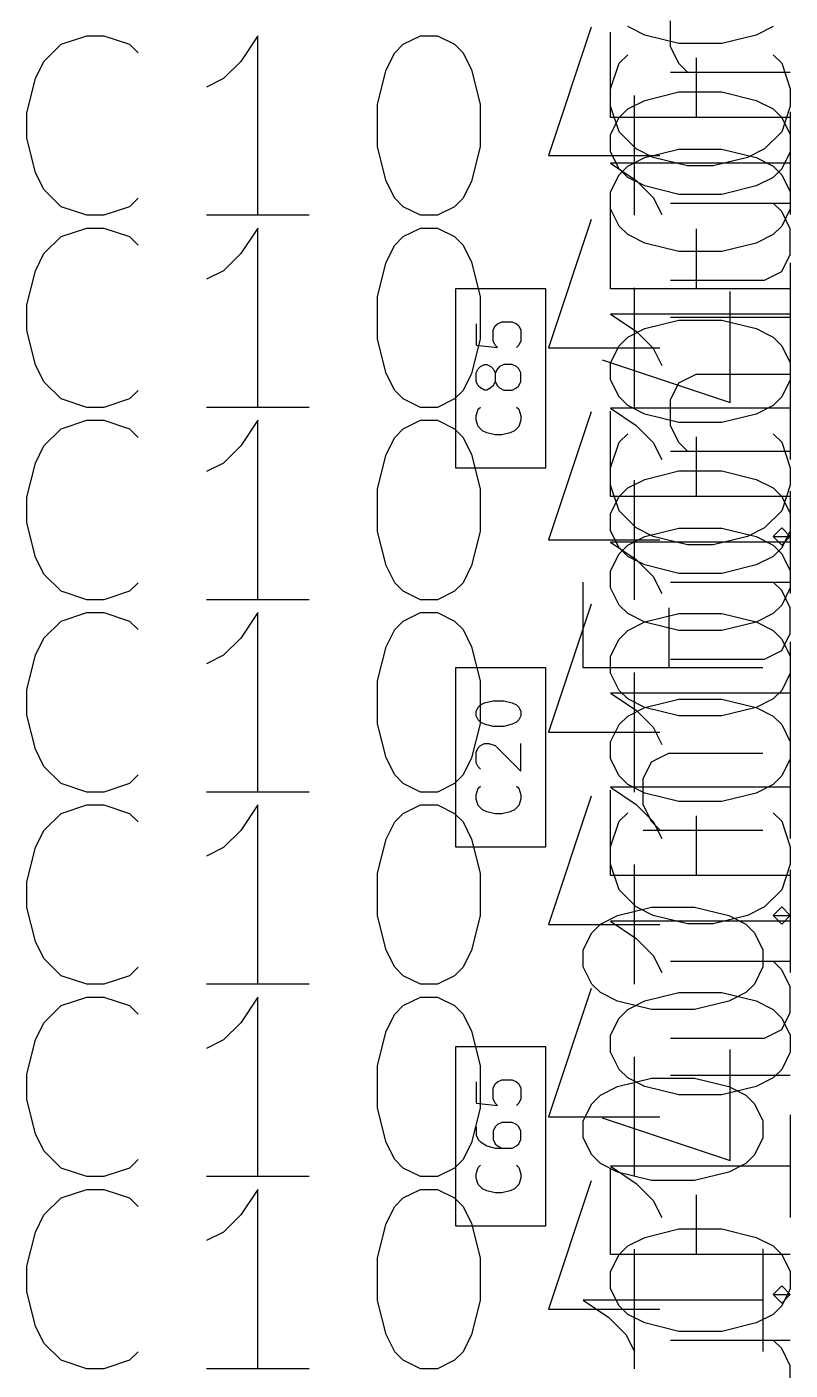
# Model space of a CAD drawing. Extents: x 34 to 373, y -124 to -1.
# Drawn here: x 313.03 to 317.28, y -45.24 to -37.75 of the extents above; entities that cross this region are included whole.
import ezdxf

# ---------------------------------------------------------------- set-up
doc = ezdxf.new("R2010")
doc.units = 0
doc.layers.add('BLACK', color=7, linetype='CONTINUOUS')

msp = doc.modelspace()

# ---------------------------------------------------------------- linework, layer by layer
at = {"layer": 'BLACK', "linetype": 'CONTINUOUS'}
for p, q in [((316.176, -37.7568), (315.938, -38.471)), ((316.283, -38.2605), (316.283, -37.7843)), ((316.474, -37.8005), (316.379, -37.7529)), ((316.617, -37.8643), (316.617, -37.7214)), ((317.188, -37.7529), (317.093, -37.8005)), ((313.128, -37.9472), (313.224, -37.852)), ((313.224, -37.852), (313.366, -37.8044)), ((313.366, -37.8044), (313.462, -37.8044)), ((313.462, -37.8044), (313.605, -37.852)), ((313.605, -37.852), (313.652, -37.8996)), ((314.319, -37.8044), (314.224, -37.9472)), ((314.319, -38.8044), (314.319, -37.8044)), ((315.081, -37.8996), (315.128, -37.852)), ((315.128, -37.852), (315.224, -37.8044)), ((315.224, -37.8044), (315.319, -37.8044)), ((315.319, -37.8044), (315.414, -37.852)), ((315.414, -37.852), (315.462, -37.8996)), ((316.664, -37.8481), (316.474, -37.8005)), ((316.664, -37.9595), (316.617, -37.8643)), ((316.902, -37.8481), (316.664, -37.8481)), ((317.093, -37.8005), (316.902, -37.8481)), ((315.033, -37.9949), (315.081, -37.8996)), ((315.462, -37.8996), (315.509, -37.9949)), ((316.331, -37.9579), (316.379, -37.9103)), ((316.76, -37.9272), (316.76, -38.2605)), ((317.188, -37.9103), (317.236, -37.9579)), ((313.081, -38.0425), (313.128, -37.9472)), ((314.224, -37.9472), (314.128, -38.0425)), ((314.985, -38.1853), (315.033, -37.9949)), ((315.509, -37.9949), (315.557, -38.1853)), ((316.283, -38.1007), (316.331, -37.9579)), ((316.617, -38.0071), (317.283, -38.0071)), ((316.712, -38.0071), (316.664, -37.9595)), ((317.236, -37.9579), (317.283, -38.1007)), ((313.033, -38.233), (313.081, -38.0425)), ((314.128, -38.0425), (314.033, -38.0901)), ((316.283, -38.196), (316.283, -38.1007)), ((316.414, -38.1377), (316.414, -38.8044)), ((316.474, -38.1645), (316.664, -38.1169)), ((316.664, -38.1169), (316.902, -38.1169)), ((316.902, -38.1169), (317.093, -38.1645)), ((317.283, -38.1007), (317.283, -38.196)), ((313.033, -38.3758), (313.033, -38.233)), ((314.985, -38.4234), (314.985, -38.1853)), ((315.557, -38.1853), (315.557, -38.4234)), ((316.331, -38.3388), (316.283, -38.196)), ((316.331, -38.2598), (316.379, -38.2121)), ((316.379, -38.2121), (316.474, -38.1645)), ((317.093, -38.1645), (317.188, -38.2121)), ((317.188, -38.2121), (317.236, -38.2598)), ((317.283, -38.196), (317.236, -38.3388)), ((317.283, -38.2291), (317.283, -38.8005)), ((316.283, -38.355), (316.331, -38.2598)), ((317.283, -38.2605), (316.283, -38.2605)), ((317.236, -38.2598), (317.283, -38.355)), ((313.081, -38.5663), (313.033, -38.3758)), ((316.283, -38.4502), (316.283, -38.355)), ((316.426, -38.4341), (316.331, -38.3388)), ((317.236, -38.3388), (317.141, -38.4341)), ((317.283, -38.355), (317.283, -38.4502)), ((315.033, -38.6139), (314.985, -38.4234)), ((315.557, -38.4234), (315.509, -38.6139)), ((316.331, -38.5455), (316.283, -38.4502)), ((316.521, -38.4817), (316.426, -38.4341)), ((316.474, -38.4833), (316.664, -38.4357)), ((316.664, -38.4357), (316.902, -38.4357)), ((316.902, -38.4357), (317.093, -38.4833)), ((317.141, -38.4341), (317.045, -38.4817)), ((317.283, -38.4502), (317.236, -38.5455)), ((315.938, -38.471), (316.557, -38.471)), ((317.283, -38.5148), (316.283, -38.5148)), ((316.283, -38.5148), (316.426, -38.61)), ((316.331, -38.5786), (316.379, -38.5309)), ((316.379, -38.5309), (316.474, -38.4833)), ((316.712, -38.5293), (316.521, -38.4817)), ((316.855, -38.5293), (316.712, -38.5293)), ((317.045, -38.4817), (316.855, -38.5293)), ((317.093, -38.4833), (317.188, -38.5309)), ((317.188, -38.5309), (317.236, -38.5786)), ((313.128, -38.6615), (313.081, -38.5663)), ((316.283, -38.6738), (316.331, -38.5786)), ((316.379, -38.5931), (316.331, -38.5455)), ((316.474, -38.6407), (316.379, -38.5931)), ((316.426, -38.61), (316.521, -38.7053)), ((317.188, -38.5931), (317.093, -38.6407)), ((317.236, -38.5455), (317.188, -38.5931)), ((317.236, -38.5786), (317.283, -38.6738)), ((313.224, -38.7568), (313.128, -38.6615)), ((315.081, -38.7091), (315.033, -38.6139)), ((315.509, -38.6139), (315.462, -38.7091)), ((316.283, -38.769), (316.283, -38.6738)), ((316.664, -38.6883), (316.474, -38.6407)), ((317.093, -38.6407), (316.902, -38.6883)), ((317.283, -38.6738), (317.283, -38.769)), ((313.366, -38.8044), (313.224, -38.7568)), ((313.605, -38.7568), (313.462, -38.8044)), ((313.652, -38.7091), (313.605, -38.7568)), ((315.128, -38.7568), (315.081, -38.7091)), ((315.224, -38.8044), (315.128, -38.7568)), ((315.414, -38.7568), (315.319, -38.8044)), ((315.462, -38.7091), (315.414, -38.7568)), ((316.283, -39.2137), (316.283, -38.7375)), ((316.521, -38.7053), (316.569, -38.8005)), ((316.617, -38.7367), (317.283, -38.7367)), ((316.902, -38.6883), (316.664, -38.6883)), ((317.236, -38.7843), (317.188, -38.7367)), ((313.462, -38.8044), (313.366, -38.8044)), ((314.605, -38.8044), (314.033, -38.8044)), ((315.319, -38.8044), (315.224, -38.8044)), ((316.176, -38.8279), (315.938, -39.5421)), ((316.331, -38.8643), (316.283, -38.769)), ((317.283, -38.769), (317.236, -38.8643)), ((317.283, -38.8796), (317.236, -38.7843)), ((313.224, -38.9231), (313.366, -38.8755)), ((313.366, -38.8755), (313.462, -38.8755)), ((313.462, -38.8755), (313.605, -38.9231)), ((314.319, -38.8755), (314.224, -39.0183)), ((314.319, -39.8755), (314.319, -38.8755)), ((315.128, -38.9231), (315.224, -38.8755)), ((315.224, -38.8755), (315.319, -38.8755)), ((315.319, -38.8755), (315.414, -38.9231)), ((316.379, -38.9119), (316.331, -38.8643)), ((316.474, -38.9595), (316.379, -38.9119)), ((316.76, -38.8803), (316.76, -39.2137)), ((317.188, -38.9119), (317.093, -38.9595)), ((317.236, -38.8643), (317.188, -38.9119)), ((317.283, -39.0224), (317.283, -38.8796)), ((313.128, -39.0183), (313.224, -38.9231)), ((313.605, -38.9231), (313.652, -38.9707)), ((315.033, -39.066), (315.081, -38.9707)), ((315.081, -38.9707), (315.128, -38.9231)), ((315.414, -38.9231), (315.462, -38.9707)), ((315.462, -38.9707), (315.509, -39.066)), ((316.664, -39.0071), (316.474, -38.9595)), ((317.093, -38.9595), (316.902, -39.0071)), ((313.081, -39.1136), (313.128, -39.0183)), ((314.224, -39.0183), (314.128, -39.1136)), ((316.902, -39.0071), (316.664, -39.0071)), ((317.236, -39.1177), (317.283, -39.0224)), ((313.033, -39.3041), (313.081, -39.1136)), ((314.128, -39.1136), (314.033, -39.1612)), ((314.985, -39.2564), (315.033, -39.066)), ((315.509, -39.066), (315.557, -39.2564)), ((317.141, -39.1653), (317.236, -39.1177)), ((317.283, -39.0693), (317.283, -39.6407)), ((316.414, -39.2088), (316.414, -39.8755)), ((316.617, -39.1653), (317.141, -39.1653)), ((314.985, -39.4945), (314.985, -39.2564)), ((315.421, -39.2129), (315.921, -39.2129)), ((315.421, -40.2129), (315.421, -39.2129)), ((315.557, -39.2564), (315.557, -39.4945)), ((315.921, -39.2129), (315.921, -40.2129)), ((317.283, -39.2137), (316.283, -39.2137)), ((316.95, -39.8473), (316.95, -39.2283)), ((313.033, -39.4469), (313.033, -39.3041)), ((317.283, -39.355), (316.283, -39.355)), ((316.283, -39.355), (316.426, -39.4502)), ((315.534, -39.4093), (315.534, -39.5284)), ((315.629, -39.445), (315.641, -39.4212)), ((315.641, -39.4212), (315.653, -39.4093)), ((315.653, -39.4093), (315.677, -39.3974)), ((315.677, -39.3974), (315.736, -39.3974)), ((315.736, -39.3974), (315.76, -39.4093)), ((315.76, -39.4093), (315.772, -39.4212)), ((315.772, -39.4212), (315.784, -39.445)), ((316.379, -39.4833), (316.474, -39.4357)), ((316.474, -39.4357), (316.664, -39.3881)), ((316.617, -39.3712), (317.283, -39.3712)), ((316.664, -39.3881), (316.902, -39.3881)), ((316.902, -39.3881), (317.093, -39.4357)), ((317.093, -39.4357), (317.188, -39.4833)), ((313.081, -39.6374), (313.033, -39.4469)), ((315.033, -39.685), (314.985, -39.4945)), ((315.557, -39.4945), (315.509, -39.685)), ((315.629, -39.5046), (315.629, -39.445)), ((315.641, -39.5284), (315.629, -39.5046)), ((315.784, -39.5046), (315.772, -39.5284)), ((315.784, -39.445), (315.784, -39.5046)), ((316.331, -39.5309), (316.379, -39.4833)), ((316.426, -39.4502), (316.521, -39.5455)), ((317.188, -39.4833), (317.236, -39.5309)), ((315.534, -39.5284), (315.653, -39.5403)), ((315.653, -39.5403), (315.641, -39.5284)), ((315.772, -39.5284), (315.76, -39.5403)), ((315.938, -39.5421), (316.557, -39.5421)), ((316.283, -39.6262), (316.331, -39.5309)), ((316.521, -39.5455), (316.569, -39.6407)), ((317.236, -39.5309), (317.283, -39.6262)), ((313.128, -39.7326), (313.081, -39.6374)), ((315.534, -39.6831), (315.546, -39.6593)), ((315.546, -39.6593), (315.558, -39.6474)), ((315.558, -39.6474), (315.582, -39.6355)), ((315.582, -39.6355), (315.594, -39.6355)), ((315.594, -39.6355), (315.617, -39.6474)), ((315.617, -39.6474), (315.629, -39.6593)), ((315.629, -39.6593), (315.641, -39.6831)), ((315.653, -39.6593), (315.641, -39.6831)), ((315.665, -39.6474), (315.653, -39.6593)), ((315.689, -39.6355), (315.665, -39.6474)), ((315.736, -39.6355), (315.689, -39.6355)), ((315.76, -39.6474), (315.736, -39.6355)), ((315.772, -39.6593), (315.76, -39.6474)), ((315.784, -39.6831), (315.772, -39.6593)), ((316.236, -39.6092), (316.95, -39.8473)), ((316.283, -39.7214), (316.283, -39.6262)), ((317.283, -39.5939), (317.283, -40.1653)), ((317.283, -39.6262), (317.283, -39.7214)), ((313.224, -39.8279), (313.128, -39.7326)), ((315.081, -39.7802), (315.033, -39.685)), ((315.509, -39.685), (315.462, -39.7802)), ((315.534, -39.7308), (315.534, -39.6831)), ((315.546, -39.7546), (315.534, -39.7308)), ((315.641, -39.7308), (315.629, -39.7546)), ((315.641, -39.6831), (315.641, -39.7308)), ((315.641, -39.7308), (315.653, -39.7546)), ((315.772, -39.7546), (315.784, -39.7308)), ((315.784, -39.7308), (315.784, -39.6831)), ((316.331, -39.8167), (316.283, -39.7214)), ((316.664, -39.7375), (316.76, -39.6899)), ((316.76, -39.6899), (317.283, -39.6899)), ((317.283, -39.7214), (317.236, -39.8167)), ((313.652, -39.7802), (313.605, -39.8279)), ((315.128, -39.8279), (315.081, -39.7802)), ((315.462, -39.7802), (315.414, -39.8279)), ((315.558, -39.7665), (315.546, -39.7546)), ((315.582, -39.7784), (315.558, -39.7665)), ((315.594, -39.7784), (315.582, -39.7784)), ((315.617, -39.7665), (315.594, -39.7784)), ((315.629, -39.7546), (315.617, -39.7665)), ((315.653, -39.7546), (315.665, -39.7665)), ((315.665, -39.7665), (315.689, -39.7784)), ((315.689, -39.7784), (315.736, -39.7784)), ((315.736, -39.7784), (315.76, -39.7665)), ((315.76, -39.7665), (315.772, -39.7546)), ((316.617, -39.8327), (316.664, -39.7375)), ((313.366, -39.8755), (313.224, -39.8279)), ((313.462, -39.8755), (313.366, -39.8755)), ((313.605, -39.8279), (313.462, -39.8755)), ((314.605, -39.8755), (314.033, -39.8755)), ((315.224, -39.8755), (315.128, -39.8279)), ((315.319, -39.8755), (315.224, -39.8755)), ((315.414, -39.8279), (315.319, -39.8755)), ((315.546, -39.8855), (315.558, -39.8736)), ((315.76, -39.8736), (315.772, -39.8855)), ((317.283, -39.8796), (316.283, -39.8796)), ((316.283, -39.8796), (316.426, -39.9748)), ((316.379, -39.8643), (316.331, -39.8167)), ((316.474, -39.9119), (316.379, -39.8643)), ((316.617, -39.9756), (316.617, -39.8327)), ((317.188, -39.8643), (317.093, -39.9119)), ((317.236, -39.8167), (317.188, -39.8643)), ((313.224, -39.9942), (313.366, -39.9466)), ((313.366, -39.9466), (313.462, -39.9466)), ((313.462, -39.9466), (313.605, -39.9942)), ((314.319, -39.9466), (314.224, -40.0894)), ((314.319, -40.9466), (314.319, -39.9466)), ((315.128, -39.9942), (315.224, -39.9466)), ((315.224, -39.9466), (315.319, -39.9466)), ((315.319, -39.9466), (315.414, -39.9942)), ((315.534, -39.9212), (315.546, -39.8855)), ((315.534, -39.945), (315.534, -39.9212)), ((315.546, -39.9808), (315.534, -39.945)), ((315.772, -39.8855), (315.784, -39.9212)), ((315.784, -39.945), (315.772, -39.9808)), ((315.784, -39.9212), (315.784, -39.945)), ((316.176, -39.899), (315.938, -40.6132)), ((316.283, -40.3719), (316.283, -39.8957)), ((316.664, -39.9595), (316.474, -39.9119)), ((316.902, -39.9595), (316.664, -39.9595)), ((317.093, -39.9119), (316.902, -39.9595)), ((313.128, -40.0894), (313.224, -39.9942)), ((313.605, -39.9942), (313.652, -40.0418)), ((315.081, -40.0418), (315.128, -39.9942)), ((315.414, -39.9942), (315.462, -40.0418)), ((315.57, -40.0046), (315.546, -39.9808)), ((315.594, -40.0165), (315.57, -40.0046)), ((315.641, -40.0284), (315.594, -40.0165)), ((315.677, -40.0284), (315.641, -40.0284)), ((315.725, -40.0165), (315.677, -40.0284)), ((315.748, -40.0046), (315.725, -40.0165)), ((315.772, -39.9808), (315.748, -40.0046)), ((316.331, -40.0693), (316.379, -40.0217)), ((316.426, -39.9748), (316.521, -40.07)), ((316.664, -40.0708), (316.617, -39.9756)), ((317.188, -40.0217), (317.236, -40.0693)), ((313.081, -40.1847), (313.128, -40.0894)), ((314.224, -40.0894), (314.128, -40.1847)), ((315.033, -40.1371), (315.081, -40.0418)), ((315.462, -40.0418), (315.509, -40.1371)), ((316.283, -40.2121), (316.331, -40.0693)), ((316.521, -40.07), (316.569, -40.1653)), ((316.712, -40.1184), (316.664, -40.0708)), ((316.76, -40.0386), (316.76, -40.3719)), ((317.236, -40.0693), (317.283, -40.2121)), ((313.033, -40.3752), (313.081, -40.1847)), ((314.128, -40.1847), (314.033, -40.2323)), ((314.985, -40.3275), (315.033, -40.1371)), ((315.509, -40.1371), (315.557, -40.3275)), ((316.617, -40.1184), (317.283, -40.1184)), ((315.921, -40.2129), (315.421, -40.2129)), ((316.283, -40.3074), (316.283, -40.2121)), ((316.474, -40.2759), (316.664, -40.2283)), ((316.664, -40.2283), (316.902, -40.2283)), ((316.902, -40.2283), (317.093, -40.2759)), ((317.283, -40.2121), (317.283, -40.3074)), ((314.985, -40.5656), (314.985, -40.3275)), ((315.557, -40.3275), (315.557, -40.5656)), ((316.331, -40.4502), (316.283, -40.3074)), ((316.331, -40.3712), (316.379, -40.3235)), ((316.379, -40.3235), (316.474, -40.2759)), ((316.414, -40.2799), (316.414, -40.9466)), ((317.093, -40.2759), (317.188, -40.3235)), ((317.188, -40.3235), (317.236, -40.3712)), ((317.283, -40.3074), (317.236, -40.4502)), ((313.033, -40.518), (313.033, -40.3752)), ((316.283, -40.4664), (316.331, -40.3712)), ((317.283, -40.3719), (316.283, -40.3719)), ((317.236, -40.3712), (317.283, -40.4664)), ((317.283, -40.3405), (317.283, -40.9119)), ((316.283, -40.5616), (316.283, -40.4664)), ((316.426, -40.5455), (316.331, -40.4502)), ((317.236, -40.4502), (317.141, -40.5455)), ((317.283, -40.4664), (317.283, -40.5616)), ((313.081, -40.7085), (313.033, -40.518)), ((316.521, -40.5931), (316.426, -40.5455)), ((316.474, -40.5946), (316.664, -40.547)), ((316.664, -40.547), (316.902, -40.547)), ((316.902, -40.547), (317.093, -40.5946)), ((317.141, -40.5455), (317.045, -40.5931)), ((317.188, -40.5939), (317.236, -40.5462)), ((317.236, -40.5462), (317.283, -40.5939)), ((315.033, -40.7561), (314.985, -40.5656)), ((315.557, -40.5656), (315.509, -40.7561)), ((315.938, -40.6132), (316.557, -40.6132)), ((316.331, -40.6569), (316.283, -40.5616)), ((317.283, -40.6262), (316.283, -40.6262)), ((316.283, -40.6262), (316.426, -40.7214)), ((316.379, -40.6422), (316.474, -40.5946)), ((316.712, -40.6407), (316.521, -40.5931)), ((317.045, -40.5931), (316.855, -40.6407)), ((317.093, -40.5946), (317.188, -40.6422)), ((317.236, -40.6415), (317.188, -40.5939)), ((317.188, -40.5939), (317.283, -40.5939)), ((317.283, -40.5616), (317.236, -40.6569)), ((317.283, -40.5939), (317.236, -40.6415)), ((313.128, -40.8037), (313.081, -40.7085)), ((316.283, -40.7851), (316.331, -40.6899)), ((316.331, -40.6899), (316.379, -40.6422)), ((316.379, -40.7045), (316.331, -40.6569)), ((316.474, -40.7521), (316.379, -40.7045)), ((316.855, -40.6407), (316.712, -40.6407)), ((317.188, -40.7045), (317.093, -40.7521)), ((317.188, -40.6422), (317.236, -40.6899)), ((317.236, -40.6569), (317.188, -40.7045)), ((317.236, -40.6899), (317.283, -40.7851)), ((315.081, -40.8513), (315.033, -40.7561)), ((315.509, -40.7561), (315.462, -40.8513)), ((316.426, -40.7214), (316.521, -40.8167)), ((316.664, -40.7997), (316.474, -40.7521)), ((317.093, -40.7521), (316.902, -40.7997)), ((313.224, -40.899), (313.128, -40.8037)), ((313.652, -40.8513), (313.605, -40.899)), ((315.128, -40.899), (315.081, -40.8513)), ((315.462, -40.8513), (315.414, -40.899)), ((316.131, -41.3251), (316.131, -40.8489)), ((316.283, -40.8803), (316.283, -40.7851)), ((316.521, -40.8167), (316.569, -40.9119)), ((316.617, -40.8481), (317.283, -40.8481)), ((316.902, -40.7997), (316.664, -40.7997)), ((317.236, -40.8957), (317.188, -40.8481)), ((317.283, -40.7851), (317.283, -40.8803)), ((313.366, -40.9466), (313.224, -40.899)), ((313.605, -40.899), (313.462, -40.9466)), ((315.224, -40.9466), (315.128, -40.899)), ((315.414, -40.899), (315.319, -40.9466)), ((316.331, -40.9756), (316.283, -40.8803)), ((317.283, -40.8803), (317.236, -40.9756)), ((317.283, -40.991), (317.236, -40.8957)), ((313.462, -40.9466), (313.366, -40.9466)), ((314.605, -40.9466), (314.033, -40.9466)), ((315.319, -40.9466), (315.224, -40.9466)), ((316.176, -40.9701), (315.938, -41.6843)), ((316.379, -41.0232), (316.331, -40.9756)), ((316.608, -40.9917), (316.608, -41.3251)), ((317.236, -40.9756), (317.188, -41.0232)), ((317.283, -41.1338), (317.283, -40.991)), ((313.128, -41.1605), (313.224, -41.0653)), ((313.224, -41.0653), (313.366, -41.0177)), ((313.366, -41.0177), (313.462, -41.0177)), ((313.462, -41.0177), (313.605, -41.0653)), ((313.605, -41.0653), (313.652, -41.1129)), ((314.319, -41.0177), (314.224, -41.1605)), ((314.319, -42.0177), (314.319, -41.0177)), ((315.081, -41.1129), (315.128, -41.0653)), ((315.128, -41.0653), (315.224, -41.0177)), ((315.224, -41.0177), (315.319, -41.0177)), ((315.319, -41.0177), (315.414, -41.0653)), ((315.414, -41.0653), (315.462, -41.1129)), ((316.474, -41.0708), (316.379, -41.0232)), ((316.379, -41.1177), (316.474, -41.07)), ((316.474, -41.07), (316.664, -41.0224)), ((316.664, -41.1184), (316.474, -41.0708)), ((316.664, -41.0224), (316.902, -41.0224)), ((316.902, -41.0224), (317.093, -41.07)), ((317.093, -41.0708), (316.902, -41.1184)), ((317.188, -41.0232), (317.093, -41.0708)), ((317.093, -41.07), (317.188, -41.1177)), ((315.033, -41.2082), (315.081, -41.1129)), ((315.462, -41.1129), (315.509, -41.2082)), ((316.331, -41.1653), (316.379, -41.1177)), ((316.902, -41.1184), (316.664, -41.1184)), ((317.188, -41.1177), (317.236, -41.1653)), ((317.236, -41.2291), (317.283, -41.1338)), ((313.081, -41.2558), (313.128, -41.1605)), ((314.224, -41.1605), (314.128, -41.2558)), ((314.985, -41.3986), (315.033, -41.2082)), ((315.509, -41.2082), (315.557, -41.3986)), ((316.283, -41.2605), (316.331, -41.1653)), ((317.141, -41.2767), (317.236, -41.2291)), ((317.236, -41.1653), (317.283, -41.2605)), ((317.283, -41.1807), (317.283, -41.7521)), ((313.033, -41.4463), (313.081, -41.2558)), ((314.128, -41.2558), (314.033, -41.3034)), ((316.283, -41.3558), (316.283, -41.2605)), ((316.617, -41.2767), (317.141, -41.2767)), ((317.283, -41.2605), (317.283, -41.3558)), ((315.421, -41.3243), (315.921, -41.3243)), ((315.421, -42.3243), (315.421, -41.3243)), ((315.921, -41.3243), (315.921, -42.3243)), ((317.131, -41.3251), (316.131, -41.3251)), ((316.331, -41.451), (316.283, -41.3558)), ((316.414, -41.351), (316.414, -42.0177)), ((317.283, -41.3558), (317.236, -41.451)), ((313.033, -41.5891), (313.033, -41.4463)), ((314.985, -41.6367), (314.985, -41.3986)), ((315.557, -41.3986), (315.557, -41.6367)), ((316.379, -41.4986), (316.331, -41.451)), ((317.236, -41.451), (317.188, -41.4986)), ((315.558, -41.5326), (315.582, -41.5207)), ((315.582, -41.5207), (315.629, -41.5088)), ((315.629, -41.5088), (315.689, -41.5088)), ((315.689, -41.5088), (315.736, -41.5207)), ((315.736, -41.5207), (315.76, -41.5326)), ((317.283, -41.4664), (316.283, -41.4664)), ((316.283, -41.4664), (316.426, -41.5616)), ((316.474, -41.5462), (316.379, -41.4986)), ((316.474, -41.547), (316.664, -41.4994)), ((316.664, -41.4994), (316.902, -41.4994)), ((316.902, -41.4994), (317.093, -41.547)), ((317.188, -41.4986), (317.093, -41.5462)), ((313.081, -41.7796), (313.033, -41.5891)), ((315.534, -41.5683), (315.546, -41.5445)), ((315.534, -41.5922), (315.534, -41.5683)), ((315.546, -41.616), (315.534, -41.5922)), ((315.546, -41.5445), (315.558, -41.5326)), ((315.76, -41.5326), (315.772, -41.5445)), ((315.772, -41.5445), (315.784, -41.5683)), ((315.784, -41.5922), (315.772, -41.616)), ((315.784, -41.5683), (315.784, -41.5922)), ((316.331, -41.6422), (316.379, -41.5946)), ((316.379, -41.5946), (316.474, -41.547)), ((316.426, -41.5616), (316.521, -41.6569)), ((316.664, -41.5939), (316.474, -41.5462)), ((316.902, -41.5939), (316.664, -41.5939)), ((317.093, -41.5462), (316.902, -41.5939)), ((317.093, -41.547), (317.188, -41.5946)), ((317.188, -41.5946), (317.236, -41.6422)), ((315.033, -41.8272), (314.985, -41.6367)), ((315.557, -41.6367), (315.509, -41.8272)), ((315.558, -41.6279), (315.546, -41.616)), ((315.582, -41.6398), (315.558, -41.6279)), ((315.629, -41.6517), (315.582, -41.6398)), ((315.689, -41.6517), (315.629, -41.6517)), ((315.736, -41.6398), (315.689, -41.6517)), ((315.76, -41.6279), (315.736, -41.6398)), ((315.772, -41.616), (315.76, -41.6279)), ((316.283, -41.7375), (316.331, -41.6422)), ((316.521, -41.6569), (316.569, -41.7521)), ((317.236, -41.6422), (317.283, -41.7375)), ((315.558, -41.7588), (315.582, -41.7469)), ((315.582, -41.7469), (315.606, -41.7469)), ((315.606, -41.7469), (315.641, -41.7588)), ((315.784, -41.9017), (315.784, -41.7469)), ((315.938, -41.6843), (316.557, -41.6843)), ((316.283, -41.8327), (316.283, -41.7375)), ((317.283, -41.7053), (317.283, -42.2767)), ((317.283, -41.7375), (317.283, -41.8327)), ((313.128, -41.8748), (313.081, -41.7796)), ((315.081, -41.9224), (315.033, -41.8272)), ((315.509, -41.8272), (315.462, -41.9224)), ((315.534, -41.7945), (315.546, -41.7707)), ((315.534, -41.8541), (315.534, -41.7945)), ((315.546, -41.7707), (315.558, -41.7588)), ((315.641, -41.7588), (315.784, -41.9017)), ((316.512, -41.8489), (316.608, -41.8013)), ((316.608, -41.8013), (317.131, -41.8013)), ((313.224, -41.9701), (313.128, -41.8748)), ((315.546, -41.8779), (315.534, -41.8541)), ((315.558, -41.8898), (315.546, -41.8779)), ((316.331, -41.928), (316.283, -41.8327)), ((316.465, -41.9441), (316.512, -41.8489)), ((317.283, -41.8327), (317.236, -41.928)), ((313.366, -42.0177), (313.224, -41.9701)), ((313.605, -41.9701), (313.462, -42.0177)), ((313.652, -41.9224), (313.605, -41.9701)), ((315.128, -41.9701), (315.081, -41.9224)), ((315.224, -42.0177), (315.128, -41.9701)), ((315.414, -41.9701), (315.319, -42.0177)), ((315.462, -41.9224), (315.414, -41.9701)), ((316.379, -41.9756), (316.331, -41.928)), ((316.474, -42.0232), (316.379, -41.9756)), ((316.465, -42.087), (316.465, -41.9441)), ((317.188, -41.9756), (317.093, -42.0232)), ((317.236, -41.928), (317.188, -41.9756)), ((313.462, -42.0177), (313.366, -42.0177)), ((314.605, -42.0177), (314.033, -42.0177)), ((315.319, -42.0177), (315.224, -42.0177)), ((315.534, -42.0326), (315.546, -41.9969)), ((315.534, -42.0564), (315.534, -42.0326)), ((315.546, -41.9969), (315.558, -41.985)), ((315.76, -41.985), (315.772, -41.9969)), ((315.772, -41.9969), (315.784, -42.0326)), ((315.784, -42.0326), (315.784, -42.0564)), ((316.176, -42.0411), (315.938, -42.7553)), ((317.283, -41.991), (316.283, -41.991)), ((316.283, -41.991), (316.426, -42.0862)), ((316.283, -42.4833), (316.283, -42.0071)), ((316.664, -42.0708), (316.474, -42.0232)), ((317.093, -42.0232), (316.902, -42.0708)), ((313.224, -42.1363), (313.366, -42.0887)), ((313.366, -42.0887), (313.462, -42.0887)), ((313.462, -42.0887), (313.605, -42.1363)), ((314.319, -42.0887), (314.224, -42.2315)), ((314.319, -43.0887), (314.319, -42.0887)), ((315.128, -42.1363), (315.224, -42.0887)), ((315.224, -42.0887), (315.319, -42.0887)), ((315.319, -42.0887), (315.414, -42.1363)), ((315.546, -42.0922), (315.534, -42.0564)), ((315.57, -42.116), (315.546, -42.0922)), ((315.594, -42.1279), (315.57, -42.116)), ((315.641, -42.1398), (315.594, -42.1279)), ((315.725, -42.1279), (315.677, -42.1398)), ((315.748, -42.116), (315.725, -42.1279)), ((315.772, -42.0922), (315.748, -42.116)), ((315.784, -42.0564), (315.772, -42.0922)), ((316.426, -42.0862), (316.521, -42.1814)), ((316.512, -42.1822), (316.465, -42.087)), ((316.902, -42.0708), (316.664, -42.0708)), ((313.128, -42.2315), (313.224, -42.1363)), ((313.605, -42.1363), (313.652, -42.1839)), ((315.033, -42.2792), (315.081, -42.1839)), ((315.081, -42.1839), (315.128, -42.1363)), ((315.414, -42.1363), (315.462, -42.1839)), ((315.462, -42.1839), (315.509, -42.2792)), ((315.677, -42.1398), (315.641, -42.1398)), ((316.283, -42.3235), (316.331, -42.1807)), ((316.331, -42.1807), (316.379, -42.1331)), ((316.56, -42.2298), (316.512, -42.1822)), ((316.521, -42.1814), (316.569, -42.2767)), ((316.76, -42.15), (316.76, -42.4833)), ((317.188, -42.1331), (317.236, -42.1807)), ((317.236, -42.1807), (317.283, -42.3235)), ((313.081, -42.3268), (313.128, -42.2315)), ((314.224, -42.2315), (314.128, -42.3268)), ((314.985, -42.4696), (315.033, -42.2792)), ((315.509, -42.2792), (315.557, -42.4696)), ((316.465, -42.2298), (317.131, -42.2298)), ((313.033, -42.5173), (313.081, -42.3268)), ((314.128, -42.3268), (314.033, -42.3744)), ((315.921, -42.3243), (315.421, -42.3243)), ((316.283, -42.4188), (316.283, -42.3235)), ((317.283, -42.3235), (317.283, -42.4188)), ((316.331, -42.5616), (316.283, -42.4188)), ((316.414, -42.422), (316.414, -43.0887)), ((317.283, -42.4188), (317.236, -42.5616)), ((314.985, -42.7077), (314.985, -42.4696)), ((315.557, -42.4696), (315.557, -42.7077)), ((317.283, -42.4833), (316.283, -42.4833)), ((317.283, -42.4518), (317.283, -43.0232)), ((313.033, -42.6601), (313.033, -42.5173)), ((316.426, -42.6569), (316.331, -42.5616)), ((317.236, -42.5616), (317.141, -42.6569)), ((313.081, -42.8506), (313.033, -42.6601)), ((315.033, -42.8982), (314.985, -42.7077)), ((315.557, -42.7077), (315.509, -42.8982)), ((316.227, -42.7536), (316.322, -42.706)), ((316.322, -42.706), (316.512, -42.6584)), ((316.521, -42.7045), (316.426, -42.6569)), ((316.512, -42.6584), (316.75, -42.6584)), ((316.712, -42.7521), (316.521, -42.7045)), ((316.75, -42.6584), (316.941, -42.706)), ((317.045, -42.7045), (316.855, -42.7521)), ((316.941, -42.706), (317.036, -42.7536)), ((317.141, -42.6569), (317.045, -42.7045)), ((317.188, -42.7053), (317.236, -42.6576)), ((317.236, -42.7529), (317.188, -42.7053)), ((317.188, -42.7053), (317.283, -42.7053)), ((317.236, -42.6576), (317.283, -42.7053)), ((317.283, -42.7053), (317.236, -42.7529)), ((315.938, -42.7553), (316.557, -42.7553)), ((316.131, -42.8965), (316.179, -42.8013)), ((316.179, -42.8013), (316.227, -42.7536)), ((317.283, -42.7375), (316.283, -42.7375)), ((316.283, -42.7375), (316.426, -42.8327)), ((316.855, -42.7521), (316.712, -42.7521)), ((317.036, -42.7536), (317.084, -42.8013)), ((317.084, -42.8013), (317.131, -42.8965)), ((313.128, -42.9458), (313.081, -42.8506)), ((316.426, -42.8327), (316.521, -42.928)), ((313.224, -43.0411), (313.128, -42.9458)), ((315.081, -42.9934), (315.033, -42.8982)), ((315.509, -42.8982), (315.462, -42.9934)), ((316.131, -42.9917), (316.131, -42.8965)), ((316.521, -42.928), (316.569, -43.0232)), ((317.131, -42.8965), (317.131, -42.9917)), ((313.652, -42.9934), (313.605, -43.0411)), ((315.128, -43.0411), (315.081, -42.9934)), ((315.462, -42.9934), (315.414, -43.0411)), ((316.179, -43.087), (316.131, -42.9917)), ((316.617, -42.9595), (317.283, -42.9595)), ((317.131, -42.9917), (317.084, -43.087)), ((317.236, -43.0071), (317.188, -42.9595)), ((317.283, -43.1024), (317.236, -43.0071)), ((313.366, -43.0887), (313.224, -43.0411)), ((313.462, -43.0887), (313.366, -43.0887)), ((313.605, -43.0411), (313.462, -43.0887)), ((314.605, -43.0887), (314.033, -43.0887)), ((315.224, -43.0887), (315.128, -43.0411)), ((315.319, -43.0887), (315.224, -43.0887)), ((315.414, -43.0411), (315.319, -43.0887)), ((316.227, -43.1346), (316.179, -43.087)), ((317.084, -43.087), (317.036, -43.1346)), ((317.283, -43.2452), (317.283, -43.1024)), ((313.224, -43.2074), (313.366, -43.1598)), ((313.366, -43.1598), (313.462, -43.1598)), ((313.462, -43.1598), (313.605, -43.2074)), ((314.319, -43.1598), (314.224, -43.3026)), ((314.319, -44.1598), (314.319, -43.1598)), ((315.128, -43.2074), (315.224, -43.1598)), ((315.224, -43.1598), (315.319, -43.1598)), ((315.319, -43.1598), (315.414, -43.2074)), ((316.176, -43.1122), (315.938, -43.8264)), ((316.322, -43.1822), (316.227, -43.1346)), ((316.474, -43.1814), (316.664, -43.1338)), ((316.664, -43.1338), (316.902, -43.1338)), ((316.902, -43.1338), (317.093, -43.1814)), ((317.036, -43.1346), (316.941, -43.1822)), ((313.128, -43.3026), (313.224, -43.2074)), ((313.605, -43.2074), (313.652, -43.255)), ((315.081, -43.255), (315.128, -43.2074)), ((315.414, -43.2074), (315.462, -43.255)), ((316.512, -43.2298), (316.322, -43.1822)), ((316.331, -43.2767), (316.379, -43.2291)), ((316.379, -43.2291), (316.474, -43.1814)), ((316.75, -43.2298), (316.512, -43.2298)), ((316.941, -43.1822), (316.75, -43.2298)), ((317.093, -43.1814), (317.188, -43.2291)), ((317.188, -43.2291), (317.236, -43.2767)), ((317.236, -43.3405), (317.283, -43.2452)), ((313.081, -43.3979), (313.128, -43.3026)), ((314.224, -43.3026), (314.128, -43.3979)), ((315.033, -43.3503), (315.081, -43.255)), ((315.462, -43.255), (315.509, -43.3503)), ((316.283, -43.3719), (316.331, -43.2767)), ((317.236, -43.2767), (317.283, -43.3719)), ((313.033, -43.5884), (313.081, -43.3979)), ((314.128, -43.3979), (314.033, -43.4455)), ((314.985, -43.5407), (315.033, -43.3503)), ((315.509, -43.3503), (315.557, -43.5407)), ((316.283, -43.4672), (316.283, -43.3719)), ((316.617, -43.3881), (317.141, -43.3881)), ((317.141, -43.3881), (317.236, -43.3405)), ((317.283, -43.3719), (317.283, -43.4672)), ((315.421, -43.4357), (315.921, -43.4357)), ((315.421, -44.4357), (315.421, -43.4357)), ((315.921, -43.4357), (315.921, -44.4357)), ((316.331, -43.5624), (316.283, -43.4672)), ((316.95, -44.07), (316.95, -43.451)), ((317.283, -43.4672), (317.236, -43.5624)), ((314.985, -43.7788), (314.985, -43.5407)), ((315.557, -43.5407), (315.557, -43.7788)), ((316.414, -43.4931), (316.414, -44.1598)), ((313.033, -43.7312), (313.033, -43.5884)), ((315.653, -43.6321), (315.677, -43.6202)), ((315.677, -43.6202), (315.736, -43.6202)), ((315.736, -43.6202), (315.76, -43.6321)), ((316.322, -43.6584), (316.512, -43.6108)), ((316.379, -43.61), (316.331, -43.5624)), ((316.474, -43.6576), (316.379, -43.61)), ((316.512, -43.6108), (316.75, -43.6108)), ((316.617, -43.5939), (317.283, -43.5939)), ((316.75, -43.6108), (316.941, -43.6584)), ((317.188, -43.61), (317.093, -43.6576)), ((317.236, -43.5624), (317.188, -43.61)), ((315.534, -43.6321), (315.534, -43.7512)), ((315.629, -43.6678), (315.641, -43.644)), ((315.629, -43.7274), (315.629, -43.6678)), ((315.641, -43.644), (315.653, -43.6321)), ((315.76, -43.6321), (315.772, -43.644)), ((315.772, -43.644), (315.784, -43.6678)), ((315.784, -43.6678), (315.784, -43.7274)), ((316.227, -43.706), (316.322, -43.6584)), ((316.664, -43.7053), (316.474, -43.6576)), ((317.093, -43.6576), (316.902, -43.7053)), ((316.941, -43.6584), (317.036, -43.706)), ((313.081, -43.9217), (313.033, -43.7312)), ((315.534, -43.7512), (315.653, -43.7631)), ((315.641, -43.7512), (315.629, -43.7274)), ((315.653, -43.7631), (315.641, -43.7512)), ((315.772, -43.7512), (315.76, -43.7631)), ((315.784, -43.7274), (315.772, -43.7512)), ((316.131, -43.8489), (316.179, -43.7536)), ((316.179, -43.7536), (316.227, -43.706)), ((316.902, -43.7053), (316.664, -43.7053)), ((317.036, -43.706), (317.084, -43.7536)), ((317.084, -43.7536), (317.131, -43.8489)), ((315.033, -43.9693), (314.985, -43.7788)), ((315.557, -43.7788), (315.509, -43.9693)), ((315.938, -43.8264), (316.557, -43.8264)), ((316.131, -43.9441), (316.131, -43.8489)), ((316.236, -43.8319), (316.95, -44.07)), ((317.131, -43.8489), (317.131, -43.9441)), ((317.283, -43.8167), (317.283, -44.3881)), ((313.128, -44.0169), (313.081, -43.9217)), ((315.534, -43.8821), (315.534, -43.9297)), ((315.641, -43.8821), (315.629, -43.9059)), ((315.629, -43.9059), (315.629, -43.9536)), ((315.653, -43.8702), (315.641, -43.8821)), ((315.677, -43.8583), (315.653, -43.8702)), ((315.736, -43.8583), (315.677, -43.8583)), ((315.76, -43.8702), (315.736, -43.8583)), ((315.772, -43.8821), (315.76, -43.8702)), ((315.784, -43.9059), (315.772, -43.8821)), ((315.784, -43.9536), (315.784, -43.9059)), ((315.081, -44.0645), (315.033, -43.9693)), ((315.509, -43.9693), (315.462, -44.0645)), ((315.534, -43.9297), (315.546, -43.9536)), ((315.546, -43.9536), (315.558, -43.9655)), ((315.558, -43.9655), (315.594, -43.9893)), ((315.594, -43.9893), (315.641, -44.0012)), ((315.629, -43.9536), (315.641, -43.9774)), ((315.641, -43.9774), (315.653, -43.9893)), ((315.641, -44.0012), (315.736, -44.0012)), ((315.653, -43.9893), (315.677, -44.0012)), ((315.736, -44.0012), (315.76, -43.9893)), ((315.76, -43.9893), (315.772, -43.9774)), ((315.772, -43.9774), (315.784, -43.9536)), ((316.179, -44.0394), (316.131, -43.9441)), ((317.131, -43.9441), (317.084, -44.0394)), ((313.224, -44.1122), (313.128, -44.0169)), ((313.652, -44.0645), (313.605, -44.1122)), ((315.128, -44.1122), (315.081, -44.0645)), ((315.462, -44.0645), (315.414, -44.1122)), ((316.227, -44.087), (316.179, -44.0394)), ((317.084, -44.0394), (317.036, -44.087)), ((313.366, -44.1598), (313.224, -44.1122)), ((313.605, -44.1122), (313.462, -44.1598)), ((315.224, -44.1598), (315.128, -44.1122)), ((315.414, -44.1122), (315.319, -44.1598)), ((315.534, -44.144), (315.546, -44.1083)), ((315.534, -44.1678), (315.534, -44.144)), ((315.546, -44.1083), (315.558, -44.0964)), ((315.76, -44.0964), (315.772, -44.1083)), ((315.772, -44.1083), (315.784, -44.144)), ((315.784, -44.144), (315.784, -44.1678)), ((316.322, -44.1346), (316.227, -44.087)), ((317.283, -44.1024), (316.283, -44.1024)), ((316.283, -44.1024), (316.426, -44.1976)), ((316.283, -44.5946), (316.283, -44.1184)), ((316.512, -44.1822), (316.322, -44.1346)), ((316.941, -44.1346), (316.75, -44.1822)), ((317.036, -44.087), (316.941, -44.1346)), ((313.462, -44.1598), (313.366, -44.1598)), ((314.605, -44.1598), (314.033, -44.1598)), ((315.319, -44.1598), (315.224, -44.1598)), ((315.546, -44.2036), (315.534, -44.1678)), ((315.57, -44.2274), (315.546, -44.2036)), ((315.772, -44.2036), (315.748, -44.2274)), ((315.784, -44.1678), (315.772, -44.2036)), ((316.176, -44.1833), (315.938, -44.8975)), ((316.426, -44.1976), (316.521, -44.2928)), ((316.75, -44.1822), (316.512, -44.1822)), ((313.128, -44.3737), (313.224, -44.2785)), ((313.224, -44.2785), (313.366, -44.2309)), ((313.366, -44.2309), (313.462, -44.2309)), ((313.462, -44.2309), (313.605, -44.2785)), ((313.605, -44.2785), (313.652, -44.3261)), ((314.319, -44.2309), (314.224, -44.3737)), ((314.319, -45.2309), (314.319, -44.2309)), ((315.081, -44.3261), (315.128, -44.2785)), ((315.128, -44.2785), (315.224, -44.2309)), ((315.224, -44.2309), (315.319, -44.2309)), ((315.319, -44.2309), (315.414, -44.2785)), ((315.414, -44.2785), (315.462, -44.3261)), ((315.594, -44.2393), (315.57, -44.2274)), ((315.641, -44.2512), (315.594, -44.2393)), ((315.677, -44.2512), (315.641, -44.2512)), ((315.725, -44.2393), (315.677, -44.2512)), ((315.748, -44.2274), (315.725, -44.2393)), ((316.521, -44.2928), (316.569, -44.3881)), ((316.76, -44.2613), (316.76, -44.5946)), ((313.081, -44.469), (313.128, -44.3737)), ((314.224, -44.3737), (314.128, -44.469)), ((315.033, -44.4214), (315.081, -44.3261)), ((315.462, -44.3261), (315.509, -44.4214)), ((314.985, -44.6118), (315.033, -44.4214)), ((315.921, -44.4357), (315.421, -44.4357)), ((315.509, -44.4214), (315.557, -44.6118)), ((313.033, -44.6595), (313.081, -44.469)), ((314.128, -44.469), (314.033, -44.5166)), ((316.379, -44.5462), (316.474, -44.4986)), ((316.474, -44.4986), (316.664, -44.451)), ((316.664, -44.451), (316.902, -44.451)), ((316.902, -44.451), (317.093, -44.4986)), ((317.093, -44.4986), (317.188, -44.5462)), ((316.283, -44.6891), (316.331, -44.5939)), ((317.283, -44.5946), (316.283, -44.5946)), ((316.331, -44.5939), (316.379, -44.5462)), ((316.414, -44.5642), (316.414, -45.2309)), ((317.131, -44.5632), (317.131, -45.1346)), ((317.188, -44.5462), (317.236, -44.5939)), ((317.236, -44.5939), (317.283, -44.6891)), ((313.033, -44.8023), (313.033, -44.6595)), ((314.985, -44.8499), (314.985, -44.6118)), ((315.557, -44.6118), (315.557, -44.8499)), ((316.283, -44.7843), (316.283, -44.6891)), ((317.283, -44.6891), (317.283, -44.7843)), ((313.081, -44.9928), (313.033, -44.8023)), ((316.331, -44.8796), (316.283, -44.7843)), ((317.188, -44.8167), (317.236, -44.769)), ((317.236, -44.8643), (317.188, -44.8167)), ((317.188, -44.8167), (317.283, -44.8167)), ((317.236, -44.769), (317.283, -44.8167)), ((317.283, -44.7843), (317.236, -44.8796)), ((317.283, -44.8167), (317.236, -44.8643)), ((315.033, -45.0404), (314.985, -44.8499)), ((315.557, -44.8499), (315.509, -45.0404)), ((315.938, -44.8975), (316.557, -44.8975)), ((317.131, -44.8489), (316.131, -44.8489)), ((316.131, -44.8489), (316.274, -44.9441)), ((316.379, -44.9272), (316.331, -44.8796)), ((317.236, -44.8796), (317.188, -44.9272)), ((316.274, -44.9441), (316.369, -45.0394)), ((316.474, -44.9748), (316.379, -44.9272)), ((317.188, -44.9272), (317.093, -44.9748)), ((313.128, -45.088), (313.081, -44.9928)), ((315.081, -45.1356), (315.033, -45.0404)), ((315.509, -45.0404), (315.462, -45.1356)), ((316.369, -45.0394), (316.417, -45.1346)), ((316.664, -45.0224), (316.474, -44.9748)), ((316.902, -45.0224), (316.664, -45.0224)), ((317.093, -44.9748), (316.902, -45.0224)), ((313.224, -45.1833), (313.128, -45.088)), ((316.617, -45.0708), (317.283, -45.0708)), ((317.236, -45.1184), (317.188, -45.0708)), ((317.283, -45.2137), (317.236, -45.1184)), ((313.366, -45.2309), (313.224, -45.1833)), ((313.605, -45.1833), (313.462, -45.2309)), ((313.652, -45.1356), (313.605, -45.1833)), ((315.128, -45.1833), (315.081, -45.1356)), ((315.224, -45.2309), (315.128, -45.1833)), ((315.414, -45.1833), (315.319, -45.2309)), ((315.462, -45.1356), (315.414, -45.1833)), ((313.462, -45.2309), (313.366, -45.2309)), ((314.605, -45.2309), (314.033, -45.2309)), ((315.319, -45.2309), (315.224, -45.2309)), ((317.283, -45.3565), (317.283, -45.2137))]:
    msp.add_line(p, q, dxfattribs=at)

doc.saveas('drawing.dxf')
